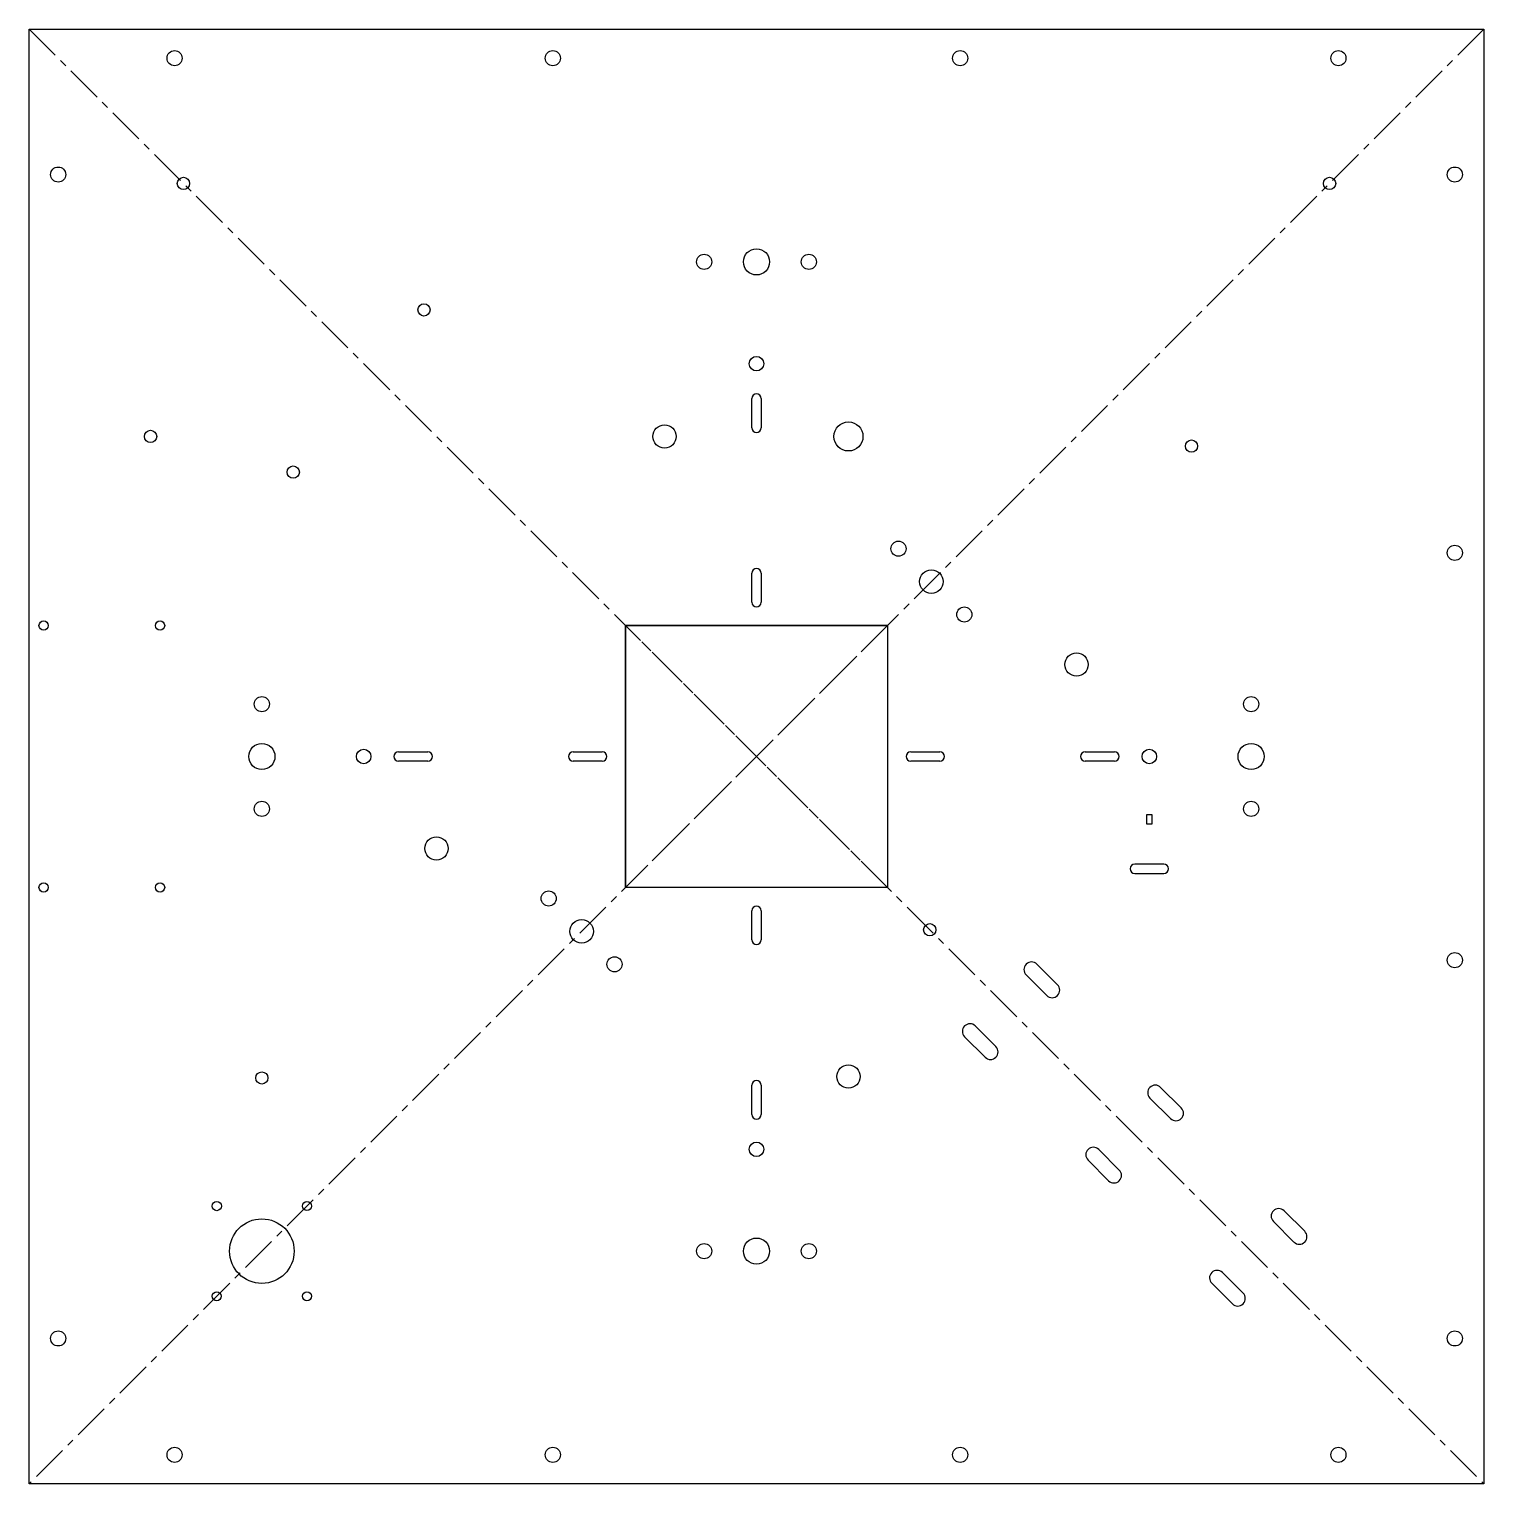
# Model space of a CAD drawing. Header units: millimetres. Extents: x -500 to 0, y -500 to 0.
import ezdxf

# ---------------------------------------------------------------- set-up
doc = ezdxf.new("R2010")
doc.units = ezdxf.units.MM
doc.header["$PDSIZE"] = -1
doc.linetypes.add('CENTERX2', pattern=[20.32, 12.7, -2.54, 2.54, -2.54])

msp = doc.modelspace()

# ---------------------------------------------------------------- linework, layer by layer
at = {"color": 7, "linetype": 'CENTERX2'}
for p, q in [((0, 0), (-500, -500)), ((-500, 0), (0, -500)), ((-205, -205), (-295, -295)), ((-205, -295), (-295, -205))]:
    msp.add_line(p, q, dxfattribs=at)
at = {"color": 7, "linetype": 'Continuous', "lineweight": 25}
for p, q in [((-500, 0), (0, 0)), ((-500, -500), (-500, 0)), ((0, 0), (0, -500)), ((-251.6, -137), (-251.6, -127)), ((-248.4, -127), (-248.4, -137)), ((-251.6, -197), (-251.6, -187)), ((-248.4, -187), (-248.4, -197)), ((-295, -205), (-205, -205)), ((-295, -295), (-295, -205)), ((-205, -205), (-205, -295)), ((-373, -248.4), (-363, -248.4)), ((-313, -248.4), (-303, -248.4)), ((-197, -248.4), (-187, -248.4)), ((-137, -248.4), (-127, -248.4)), ((-363, -251.6), (-373, -251.6)), ((-303, -251.6), (-313, -251.6)), ((-187, -251.6), (-197, -251.6)), ((-127, -251.6), (-137, -251.6)), ((-116, -270.1), (-116, -273.1)), ((-114, -270.1), (-116, -270.1)), ((-116, -273.1), (-114, -273.1)), ((-114, -273.1), (-114, -270.1)), ((-110, -287), (-120, -287)), ((-205, -295), (-295, -295)), ((-120, -290.2), (-110, -290.2)), ((-251.6, -313), (-251.6, -303)), ((-248.4, -303), (-248.4, -313)), ((-146.55, -328.45), (-153.63, -321.38)), ((-157.3, -325.06), (-150.22, -332.13)), ((-167.74, -349.68), (-174.82, -342.62)), ((-178.49, -346.3), (-171.41, -353.37)), ((-251.6, -373), (-251.6, -363)), ((-248.4, -363), (-248.4, -373)), ((-104.02, -370.76), (-111.11, -363.71)), ((-114.78, -367.39), (-107.69, -374.45)), ((-136.06, -388.72), (-128.99, -395.79)), ((-125.31, -392.12), (-132.39, -385.05)), ((-72.35, -409.81), (-65.27, -416.88)), ((-61.59, -413.19), (-68.67, -406.13)), ((-82.78, -434.43), (-89.86, -427.37)), ((-93.53, -431.05), (-86.45, -438.11)), ((0, -500), (-500, -500))]:
    msp.add_line(p, q, dxfattribs=at)
at = {"color": 7, "linetype": 'Continuous'}
for p, q in [((-205, -205), (-295, -205)), ((-295, -205), (-295, -295)), ((-205, -205), (-205, -295)), ((-205, -295), (-295, -295))]:
    msp.add_line(p, q, dxfattribs=at)
at = {"color": 7, "linetype": 'Continuous', "lineweight": 25}
for centre, radius in [((-450, -10), 2.6), ((-320, -10), 2.6), ((-180, -10), 2.6), ((-50, -10), 2.6), ((-490, -50), 2.6), ((-10, -50), 2.6), ((-446.97, -53.03), 2.1), ((-53.03, -53.03), 2.1), ((-268, -80), 2.6), ((-250, -80), 4.5), ((-232, -80), 2.6), ((-364.28, -96.52), 2.1), ((-250, -115), 2.5), ((-218.4, -140), 5), ((-458.25, -140), 2.1), ((-281.6, -140), 4), ((-100.51, -143.32), 2.1), ((-409.22, -152.25), 2.1), ((-201.21, -178.58), 2.6), ((-10, -180), 2.6), ((-189.9, -189.9), 4.05), ((-178.58, -201.21), 2.6), ((-495, -205), 1.6), ((-455, -205), 1.6), ((-140, -218.4), 4), ((-420, -232), 2.6), ((-80, -232), 2.6), ((-420, -250), 4.5), ((-385, -250), 2.5), ((-115, -250), 2.5), ((-80, -250), 4.5), ((-420, -268), 2.6), ((-80, -268), 2.6), ((-360, -281.6), 4), ((-495, -295), 1.6), ((-455, -295), 1.6), ((-321.42, -298.79), 2.6), ((-310.1, -310.1), 4.05), ((-190.46, -309.54), 2.1), ((-298.79, -321.42), 2.6), ((-10, -320), 2.6), ((-420, -360.49), 2.1), ((-218.4, -360), 4), ((-250, -385), 2.5), ((-435.5, -404.5), 1.6), ((-404.5, -404.5), 1.55), ((-420, -420), 11.1), ((-268, -420), 2.6), ((-250, -420), 4.5), ((-232, -420), 2.6), ((-435.5, -435.5), 1.55), ((-404.5, -435.5), 1.55), ((-490, -450), 2.6), ((-10, -450), 2.6), ((-450, -490), 2.6), ((-320, -490), 2.6), ((-180, -490), 2.6), ((-50, -490), 2.6)]:
    msp.add_circle(centre, radius, dxfattribs=at)
for centre, radius, start, end in [((-250, -127), 1.6, 0, 180), ((-250, -137), 1.6, 180, 0), ((-250, -187), 1.6, 0, 180), ((-250, -197), 1.6, 180, 0), ((-373, -250), 1.6, 90, 270), ((-363, -250), 1.6, 270, 90), ((-313, -250), 1.6, 90, 270), ((-303, -250), 1.6, 270, 90), ((-197, -250), 1.6, 90, 270), ((-187, -250), 1.6, 270, 90), ((-137, -250), 1.6, 90, 270), ((-127, -250), 1.6, 270, 90), ((-120, -288.6), 1.6, 90, 270), ((-110, -288.6), 1.6, 270, 90), ((-250, -303), 1.6, 0, 180), ((-250, -313), 1.6, 180, 0), ((-155.47, -323.22), 2.6, 45.0703, 225.0703), ((-148.39, -330.29), 2.6, 225.0703, 45.0703), ((-176.65, -344.46), 2.6, 45.0703, 225.0703), ((-169.58, -351.53), 2.6, 225.0703, 45.0703), ((-250, -363), 1.6, 0, 180), ((-112.94, -365.55), 2.6, 45.1407, 225.1407), ((-250, -373), 1.6, 180, 0), ((-105.85, -372.6), 2.6, 225.1407, 45.1407), ((-134.22, -386.88), 2.6, 45, 225), ((-127.15, -393.96), 2.6, 225, 45), ((-70.51, -407.97), 2.6, 45.0703, 225.0703), ((-63.43, -415.03), 2.6, 225.0703, 45.0703), ((-91.7, -429.21), 2.6, 45.0703, 225.0703), ((-84.62, -436.27), 2.6, 225.0703, 45.0703)]:
    msp.add_arc(centre, radius, start, end, dxfattribs=at)
at = {"color": 7, "linetype": 'Continuous'}
msp.add_point((-250, -250), dxfattribs=at)

doc.saveas('drawing.dxf')
